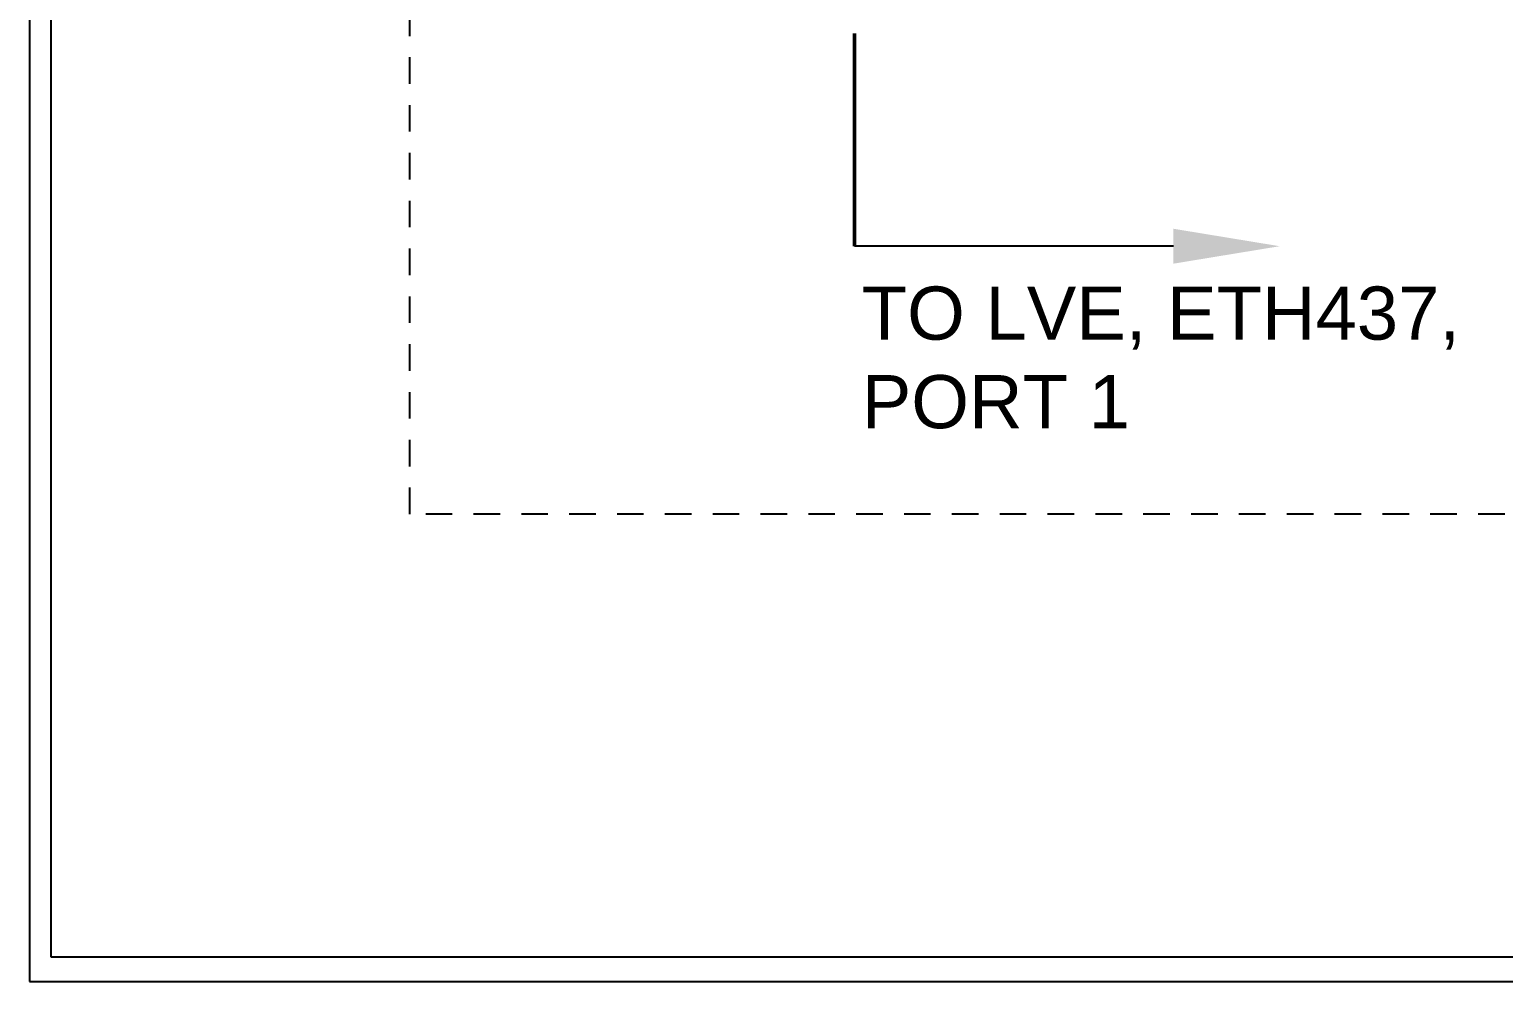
# Model space of a CAD drawing. Header units: inches. Extents: x 0 to 34, y 0 to 22.
# Drawn here: x 0 to 6.93, y 0 to 4.48 of the extents above; entities that cross this region are included whole.
import ezdxf
from ezdxf import colors
from ezdxf.entities.mleader import LeaderData, LeaderLine
from ezdxf.enums import TextEntityAlignment as Align
from ezdxf.math import Vec2, Vec3

# ---------------------------------------------------------------- set-up
doc = ezdxf.new("R2010")
doc.units = ezdxf.units.IN
doc.header["$MEASUREMENT"] = 0
doc.linetypes.add('HIDDEN2', pattern=[0.1875, 0.125, -0.0625])
doc.layers.add('ETHERNET', color=150, linetype='Continuous', lineweight=50)
doc.layers.add('LOCBOX', color=92, linetype='Continuous')
doc.styles.add('Fields', font='simplex.shx', dxfattribs={"height": 0.115})
doc.styles.get("Standard").update_dxf_attribs({"font": 'arial.ttf'})

# ---------------------------------------------------------------- blocks, each defined once
blk = doc.blocks.new('RG_Master_Ver_4_1')
at = {"color": 3}
for p, q in [((0.1, 21.7776), (0.1, 0.1156)), ((0.1, 0.1156), (33.9, 0.1156))]:
    blk.add_line(p, q, dxfattribs=at)
blk.add_lwpolyline([(0, 0), (34, 0), (34, 22), (0, 22)], close=True, dxfattribs=at)
at = {"style": 'Fields'}
for tag, p in [('DESCRIPTION_3', (12.8658, 1.3511)), ('DRN_3', (15.2224, 1.3511)), ('CHK_3', (16.2793, 1.3511)), ('APP_3', (17.3022, 1.3511)), ('DATE_3', (18.5794, 1.3511)), ('DRAWING_DESC', (31.9795, 1.2896)), ('CUSTOMER', (28.7466, 1.2575)), ('DESCRIPTION_2', (12.8658, 0.9954)), ('DRN_2', (15.2224, 0.9954)), ('CHK_2', (16.2793, 0.9954)), ('APP_2', (17.3022, 0.9954)), ('DATE_2', (18.5794, 0.9954)), ('SIZE', (30.4645, 0.9384)), ('DRAWING_#', (32.0466, 0.9384)), ('REV', (33.2929, 0.9384)), ('DESCRIPTION_1', (12.8658, 0.6397)), ('DRN_1', (15.2224, 0.6397)), ('CHK_1', (16.2793, 0.6397)), ('APP_1', (17.3022, 0.6397)), ('DATE_1', (18.5794, 0.6397)), ('PROJECT_#', (28.7313, 0.5685)), ('DRN_BY', (30.6831, 0.5685)), ('CHK_BY', (31.5115, 0.5685)), ('APP_BY', (32.4534, 0.5685)), ('SCALE', (33.3268, 0.5685)), ('PROJECT_NAME', (28.771, 0.2199)), ('SHEETNUM', (32.5027, 0.2199)), ('TTL_SHTS', (33.2971, 0.2199))]:
    blk.add_attdef(tag, text='', height=0.125, dxfattribs=at).set_placement(p, align=Align.CENTER)
at = {"style": 'Fields', "flags": 9}
blk.add_attdef('WD_TB', (9.7029, 0.2379), '', height=0.0638, dxfattribs=at)

msp = doc.modelspace()

# ---------------------------------------------------------------- linework, layer by layer
at = {"layer": 'ETHERNET'}
msp.add_line((3.8804, 3.4596), (3.8804, 4.4602), dxfattribs=at)
at = {"layer": 'LOCBOX', "linetype": 'HIDDEN2'}
msp.add_lwpolyline([(19.5388, 2.1986), (1.7888, 2.1986), (1.7888, 21.0736), (19.5388, 21.0736)], close=True, dxfattribs=at)

# ---------------------------------------------------------------- block references
msp.add_blockref('RG_Master_Ver_4_1', (0, 0))

# ---------------------------------------------------------------- texts
at = {"insert": (3.9147, 3.2699), "char_height": 0.25, "attachment_point": 1}
msp.add_mtext_dynamic_manual_height_columns('TO LVE, ETH437, PORT 1', width=2.836158, gutter_width=5, heights=[0], dxfattribs=at)

# ---------------------------------------------------------------- leaders
ml = msp.add_multileader_mtext('Standard')
ml.set_content('', color=256)
ml.set_leader_properties()
ml.build(insert=Vec2(0, 0))
ml.multileader.update_dxf_attribs({"dogleg_length": 0, "arrow_head_size": 0.5})
ctx = ml.context
ctx.base_point, ctx.char_height, ctx.arrow_head_size, ctx.landing_gap_size, ctx.plane_origin, ctx.plane_x_axis, ctx.plane_y_axis = Vec3(3.8804, 3.4596), 0.18, 0.5, 0.09, Vec3(5.8804, 3.4596), Vec3(-1, 0), Vec3(0, -1)
notes = []
notes.append((ctx, [(0, (1, 1, 0), (3.8804, 3.4596), (-1, 0), 0, [(0, [(5.8804, 3.4596)], 0, [])])]))
ctx.mtext.insert, ctx.mtext.text_direction, ctx.mtext.rotation, ctx.mtext.flow_direction = Vec3(3.7904, 3.3696), Vec3(-1, 0), 3.141593, 5
for ctx, leaders in notes:
    for number, flags, end, landing, length, lines in leaders:
        leader = LeaderData()
        leader.index, (leader.has_last_leader_line, leader.has_dogleg_vector, leader.attachment_direction) = number, flags
        leader.last_leader_point, leader.dogleg_vector, leader.dogleg_length = Vec3(end), Vec3(landing), length
        for number, points, colour, breaks in lines:
            line = LeaderLine()
            line.index, line.vertices, line.color, line.breaks = number, Vec3.list(points), colors.encode_raw_color(colour), breaks
            leader.lines.append(line)
        ctx.leaders.append(leader)

doc.saveas('drawing.dxf')
